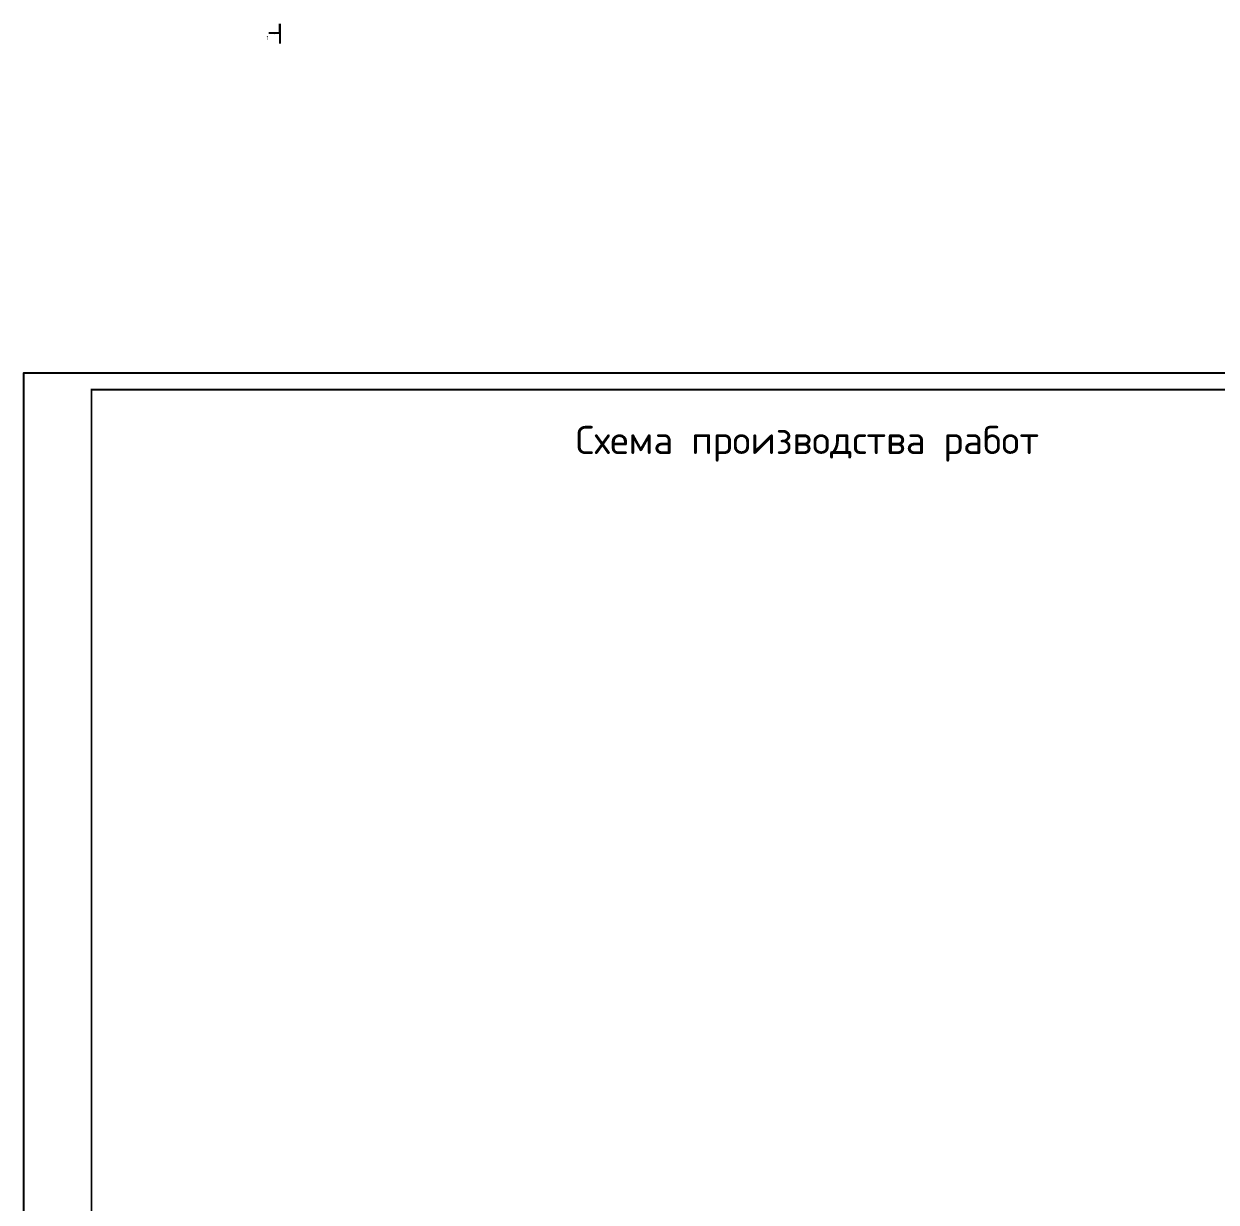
# Model space of a CAD drawing. Header units: millimetres. Extents: x 5763 to 12018931, y 39842 to 3600577.
# Drawn here: x 589821 to 660380, y 403924 to 473647 of the extents above; entities that cross this region are included whole.
import ezdxf

# ---------------------------------------------------------------- set-up
doc = ezdxf.new("R2010")
doc.units = ezdxf.units.MM
doc.layers.add('Размеры', color=7, linetype='Continuous')
doc.styles.add('ISOCPEUR', font='isocpeur.ttf')

msp = doc.modelspace()

# ---------------------------------------------------------------- linework, layer by layer
for p, q in [((604963.80679, 473093.59206), (604963.80679, 473646.82481)), ((604963.80679, 473646.82481), (604963.80679, 472481.97216))]:
    msp.add_line(p, q)
at = {"color": 0}
msp.add_lwpolyline([(589821.09845, 334201.2019), (589821.09845, 453001.2019), (758021.09845, 453001.2019), (758021.09845, 334201.2019)], close=True, dxfattribs=at)
at = {"color": 0, "lineweight": 40, "const_width": 100}
msp.add_lwpolyline([(593821.09845, 335201.2019), (593821.09845, 452001.2019), (757021.09845, 452001.2019), (757021.09845, 335201.2019)], close=True, dxfattribs=at)
at = {"layer": 'Размеры', "color": 0}
msp.add_line((604963.80679, 473093.59206), (604323.80679, 473093.59206), dxfattribs=at)
msp.add_lwpolyline([(604963.80679, 473093.59206, 0, 120, 0), (604643.80679, 473093.59206, 120, 120, 0)], format="xyseb", dxfattribs=at)

# ---------------------------------------------------------------- texts
at = {"color": 0, "lineweight": 20, "style": 'ISOCPEUR'}
msp.add_text('Схема производства работ', height=1664, dxfattribs=at).set_placement((622475.50843, 448191.05579))
at = {"layer": 'Размеры', "color": 0, "style": 'ISOCPEUR'}
msp.add_text('1', height=240, dxfattribs=at).set_placement((604184.29441, 472697.54598))

doc.saveas('drawing.dxf')
